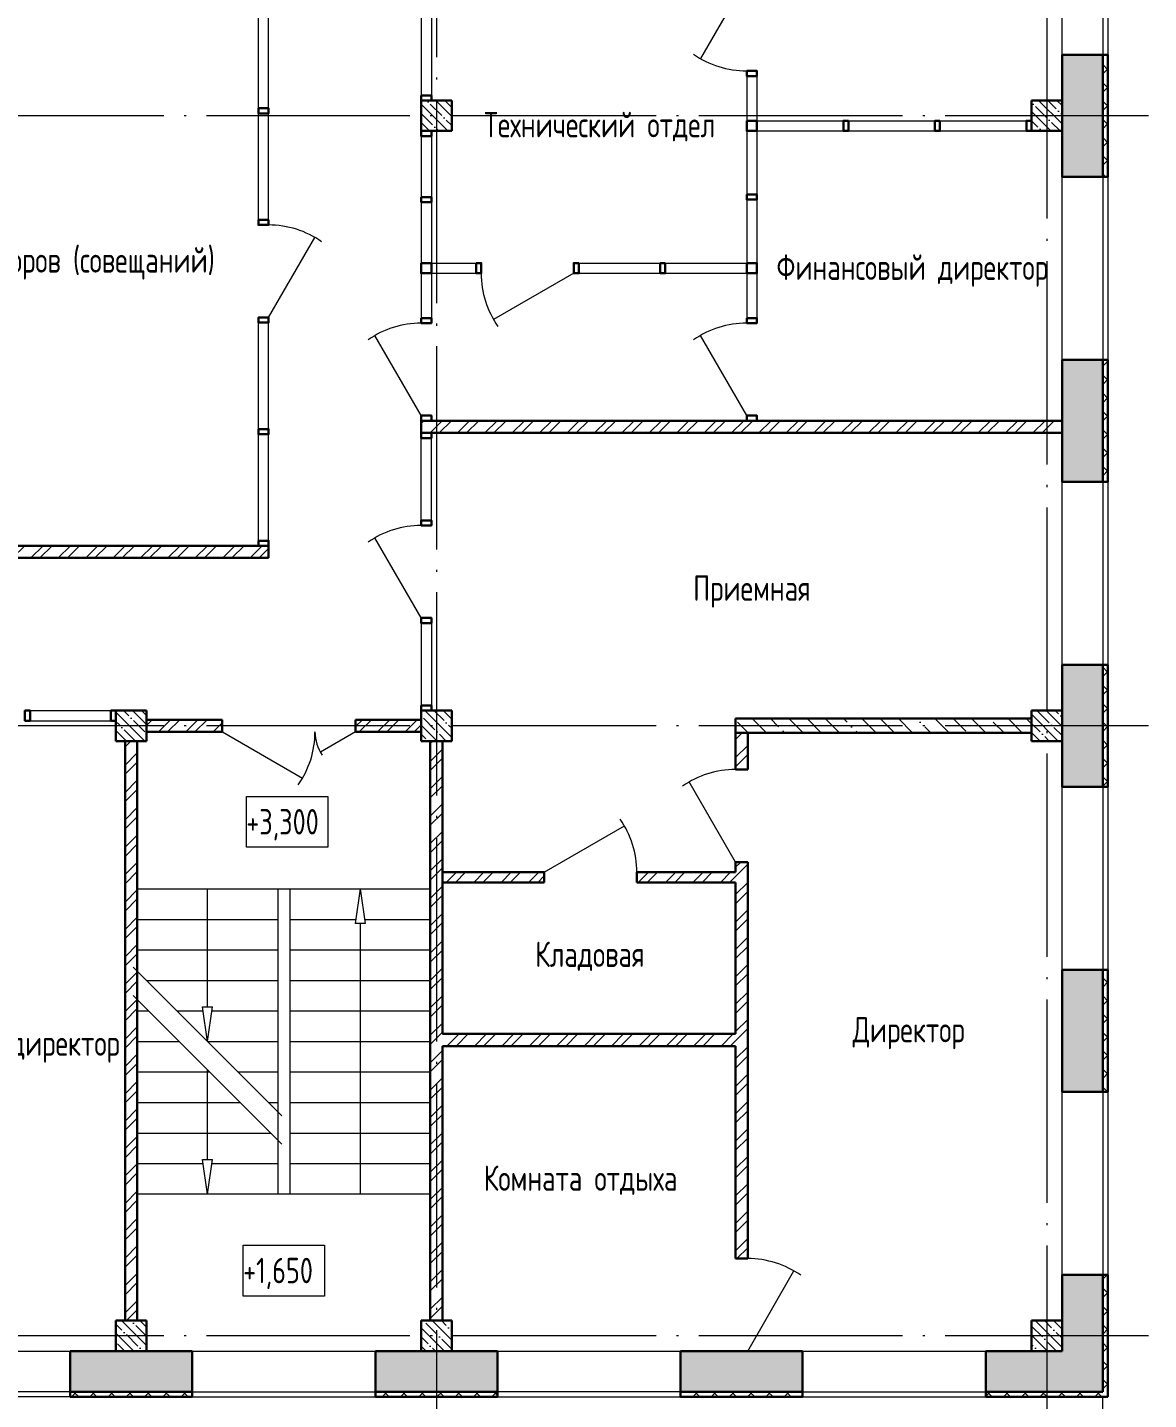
# Model space of a CAD drawing. Extents: x -965262 to 1142518, y -357520 to 71675.
# Drawn here: x -667697 to -656677, y -223979 to -210484 of the extents above; entities that cross this region are included whole.
import ezdxf

# ---------------------------------------------------------------- set-up
doc = ezdxf.new("R2010")
doc.units = 0
doc.header["$LTSCALE"] = 10
doc.linetypes.add('DOTE', pattern=[2.42, 2, -0.2, 0.02, -0.2])
doc.layers.get('0').update_dxf_attribs({"linetype": 'CONTINUOUS', "lineweight": 30})
doc.layers.add('DOTE', color=7, linetype='DOTE', lineweight=9)
doc.styles.add('GOST 2.304', font='isocpeur.ttf', dxfattribs={"width": 0.75, "height": 250})
pattern_1 = [(135, (-663827.41, -214472.12), (-89.8026, -89.8026), []), (135, (-663827.41, -214382.32), (-89.8026, -89.8026), [158.75, -31.75, 0, -31.75])]
pattern_2 = [(135, (-138022.71, 499.65), (-89.80256, -89.80256), []), (225, (-138022.71, 499.65), (89.80256, -89.80256), [])]

msp = doc.modelspace()

# ---------------------------------------------------------------- hatches: boundary and pattern name
at = {"lineweight": 15}
h = msp.add_hatch(dxfattribs=at)
h.set_pattern_fill('ANSI32', color=1, scale=20, style=0)
h.set_pattern_definition([(45, (-1325158.5, -304476.62), (-134.70384, 134.70384), []), (45, (-1325068.7, -304476.62), (-134.70384, 134.70384), [])])
h.paths.add_polyline_path([(-668237.4, -206639.6), (-668357.4, -206639.6), (-668357.4, -206652.1), (-668237.4, -206652.1)], flags=17)
h.paths.add_polyline_path([(-668237.4, -207349.6), (-668357.4, -207349.6), (-668357.4, -207362.1), (-668237.4, -207362.1)], flags=17)
h.paths.add_polyline_path([(-668237.4, -207837.1), (-668357.4, -207837.1), (-668357.4, -207872.1), (-668237.4, -207872.1)])
h.paths.add_polyline_path([(-668237.4, -208547.1), (-668357.4, -208547.1), (-668357.4, -208582.1), (-668237.4, -208582.1)], flags=17)
h.paths.add_polyline_path([(-668237.4, -209092.4), (-668357.4, -209092.4), (-668357.4, -209119.4), (-668237.4, -209119.4)], flags=16)
h.paths.add_polyline_path([(-668237.4, -209802.4), (-668357.4, -209802.4), (-668357.4, -209829.4), (-668237.4, -209829.4)], flags=17)
h.paths.add_polyline_path([(-668237.4, -209829.4), (-668357.4, -209829.4), (-668357.4, -209899.6), (-668237.4, -209899.6)], flags=17)
h.paths.add_polyline_path([(-668237.4, -209034.6), (-668357.4, -209034.6), (-668357.4, -209119.4), (-668237.4, -209119.4)], flags=17)
h.paths.add_polyline_path([(-668357.4, -210061.7), (-669827.4, -210061.7), (-669827.4, -210091.7), (-668357.4, -210091.7)], flags=17)
h.paths.add_polyline_path([(-667067.4, -210061.7), (-668237.4, -210061.7), (-668237.4, -210091.7), (-667067.4, -210091.7)], flags=17)
h.paths.add_polyline_path([(-665447.4, -210061.7), (-666947.4, -210061.7), (-666947.4, -210091.7), (-665447.4, -210091.7)], flags=17)
h.paths.add_polyline_path([(-668237.4, -207747.1), (-668357.4, -207747.1), (-668357.4, -207837.1), (-668237.4, -207837.1)])
h.paths.add_polyline_path([(-668237.4, -208457.1), (-668357.4, -208457.1), (-668357.4, -208547.1), (-668237.4, -208547.1)], flags=16)
h.paths.add_polyline_path([(-668237.4, -208457.1), (-668357.4, -208457.1), (-668357.4, -208619.6), (-668237.4, -208619.6)], flags=17)
h.paths.add_polyline_path([(-668237.4, -207747.1), (-668357.4, -207747.1), (-668357.4, -207764.6), (-668237.4, -207764.6)], flags=17)
h.paths.add_polyline_path([(-668237.4, -205367.1), (-668357.4, -205367.1), (-668357.4, -205514.6), (-668237.4, -205514.6)], flags=17)
h.paths.add_polyline_path([(-668237.4, -206224.6), (-668357.4, -206224.6), (-668357.4, -206372.1), (-668237.4, -206372.1)], flags=17)
h.paths.add_polyline_path([(-665327.4, -208003.4), (-665447.4, -208003.4), (-665447.4, -208067.1), (-665327.4, -208067.1)])
h.paths.add_polyline_path([(-665327.4, -207093.4), (-665447.4, -207093.4), (-665447.4, -207357.1), (-665327.4, -207357.1)], flags=17)
h.paths.add_polyline_path([(-660617.5, -217782.1), (-660737.5, -217782.1), (-660737.5, -217855.1), (-660617.5, -217855.1)], flags=17)
h.paths.add_polyline_path([(-660617.5, -218692.1), (-660737.5, -218692.1), (-660737.5, -218765.1), (-660617.5, -218765.1)], flags=17)
h.paths.add_polyline_path([(-668527.4, -217352.1), (-669527.4, -217352.1), (-669527.4, -217402.1), (-668527.4, -217402.1)], flags=17)
h.paths.add_polyline_path([(-666827.4, -217352.1), (-667717.4, -217352.1), (-667717.4, -217402.1), (-666827.4, -217402.1)], flags=17)
h.paths.add_polyline_path([(-663777.4, -208292.1), (-663827.4, -208292.1), (-663827.4, -208412.1), (-663777.4, -208412.1)])
h.paths.add_polyline_path([(-657827.4, -217282.1), (-660737.5, -217282.1), (-660737.5, -217422.1), (-657827.4, -217422.1)], flags=17)
h.paths.add_polyline_path([(-657827.4, -205282.1), (-663527.4, -205282.1), (-663527.4, -205422.1), (-657827.4, -205422.1)])
h.paths.add_polyline_path([(-666577.5, -192612.1), (-666677.5, -192612.1), (-666677.5, -194272.2), (-666577.5, -194272.2)], flags=17)
h.paths.add_polyline_path([(-666577.5, -195172.2), (-666677.5, -195172.2), (-666677.5, -195902.1), (-666577.5, -195902.1)])
h.paths.add_polyline_path([(-662797.7, -202376.7), (-663827.4, -202376.7), (-663827.4, -203596.7), (-663707.4, -203596.7), (-663707.4, -202496.7), (-662797.7, -202496.7)], flags=17)
h.paths.add_polyline_path([(-663707.4, -204107.2), (-663827.4, -204096.7), (-663827.4, -205201.7), (-663707.4, -205201.7)], flags=17)
h.paths.add_polyline_path([(-657827.4, -205282.1), (-659786, -205282.1), (-659787.4, -205283.5), (-659787.4, -205422.1), (-657827.4, -205422.1)], flags=17)
h.paths.add_polyline_path([(-660967.4, -202376.7), (-661887.7, -202376.7), (-661887.7, -202496.7), (-661087.4, -202496.7), (-661087.4, -205282.1), (-660967.4, -205282.1)], flags=17)
h.paths.add_polyline_path([(-666577.5, -192612.1), (-666677.5, -192612.1), (-666677.5, -194272.2), (-666577.5, -194272.2)])
h.paths.add_polyline_path([(-666577.5, -195172.2), (-666677.5, -195172.2), (-666677.5, -195902.1), (-666577.5, -195902.1)])
h.paths.add_polyline_path([(-659787.4, -205282.1), (-663527.4, -205282.1), (-663527.4, -205422.1), (-659787.4, -205422.1)], flags=16)
h.paths.add_polyline_path([(-665327.4, -205247.1), (-668567.8, -205247.1), (-669527.4, -205247.1), (-669527.4, -205367.1), (-668357.4, -205367.1), (-668357.4, -205514.6), (-668237.4, -205514.6), (-668237.4, -205367.1), (-667577.4, -205367.1), (-667067.4, -205367.1), (-667067.4, -206722.1), (-666947.4, -206722.1), (-666947.4, -206639.6), (-666557.4, -206639.6), (-666557.4, -206519.6), (-666947.4, -206519.6), (-666947.4, -205367.1), (-665447.4, -205367.1), (-665447.4, -206519.6), (-665847.4, -206519.6), (-665847.4, -206639.6), (-665447.4, -206639.6), (-665447.4, -207357.1), (-665327.4, -207357.1), (-665327.4, -206639.6)])
h.paths.add_polyline_path([(-668237.4, -206372.1), (-668237.4, -206224.6), (-668357.4, -206224.6), (-668357.4, -206372.1), (-669827.4, -206372.1), (-669827.4, -206492.1), (-668357.4, -206492.1), (-668357.4, -206639.6), (-668237.4, -206639.6)])
h.paths.add_polyline_path([(-666947.4, -207432.1), (-667067.4, -207432.1), (-667067.4, -207497.1), (-668237.4, -207497.1), (-668237.4, -207349.6), (-668357.4, -207349.6), (-668357.4, -207497.1), (-669827.4, -207497.1), (-669827.4, -207617.1), (-668357.4, -207617.1), (-668357.4, -207764.6), (-668237.4, -207764.6), (-668237.4, -207617.1), (-667067.4, -207617.1), (-667067.4, -207747.1), (-666947.4, -207747.1)])
h.paths.add_polyline_path([(-666947.4, -208577.1), (-666557.4, -208577.1), (-666557.4, -208457.1), (-666947.4, -208457.1), (-667067.4, -208457.1), (-667067.4, -210091.7), (-668237.4, -210091.7), (-668237.4, -209899.6), (-668357.4, -209899.6), (-668357.4, -210091.7), (-669827.4, -210091.7), (-669827.4, -210182), (-668406.9, -210182), (-667577.4, -210182), (-666157.9, -210182), (-665327.4, -210182), (-665327.4, -208457.1), (-665327.4, -208067.1), (-665447.4, -208067.1), (-665447.4, -208457.1), (-665847.4, -208457.1), (-665847.4, -208577.1), (-665447.4, -208577.1), (-665447.4, -208652.1), (-665447.4, -209791.7), (-665447.4, -210091.7), (-666947.4, -210091.7)])
h.paths.add_polyline_path([(-668237.4, -208619.6), (-668357.4, -208619.6), (-668357.4, -208767.1), (-669827.4, -208767.1), (-669827.4, -208887.1), (-668357.4, -208887.1), (-668357.4, -209034.6), (-668237.4, -209034.6)], flags=17)
h.paths.add_polyline_path([(-657527.4, -208292.1), (-663777.4, -208292.1), (-663777.4, -208412.1), (-657527.4, -208412.1)])
h.paths.add_polyline_path([(-657527.4, -214352.1), (-663827.4, -214352.1), (-663827.4, -214472.1), (-661257.4, -214472.1), (-657527.4, -214472.1)])
h.paths.add_polyline_path([(-665327.4, -215581.7), (-665377.4, -215581.7), (-669827.4, -215581.7), (-669827.4, -215701.7), (-665327.4, -215701.7)])
h.paths.add_polyline_path([(-668527.4, -217352.1), (-669527.4, -217352.1), (-669527.4, -217402.1), (-668527.4, -217402.1)], flags=17)
h.paths.add_polyline_path([(-666827.4, -217352.1), (-667717.4, -217352.1), (-667717.4, -217402.1), (-666827.4, -217402.1)], flags=17)
h.paths.add_polyline_path([(-665782.5, -217292.1), (-666527.4, -217292.1), (-666527.4, -217412.1), (-665782.5, -217412.1)])
h.paths.add_polyline_path([(-666617.4, -217502.1), (-666737.4, -217502.1), (-666737.4, -223202.1), (-666617.4, -223202.1)])
h.paths.add_polyline_path([(-663827.4, -217292.1), (-664472.5, -217292.1), (-664472.5, -217412.1), (-663827.4, -217412.1)])
h.paths.add_polyline_path([(-663617.4, -217502.1), (-663737.4, -217502.1), (-663737.4, -223202.1), (-663617.4, -223202.1), (-663617.4, -220501.9), (-660737.5, -220501.9), (-660737.5, -222592.1), (-660617.5, -222592.1), (-660617.5, -218765.1), (-660737.5, -218765.1), (-660737.5, -220381.9), (-663617.4, -220381.9)])
h.paths.add_polyline_path([(-662617.4, -218791.9), (-663617.4, -218791.9), (-663617.4, -218891.9), (-662617.4, -218891.9)], flags=17)
h.paths.add_polyline_path([(-660737.5, -218791.9), (-661707.4, -218791.9), (-661707.4, -218891.9), (-660737.5, -218891.9)], flags=17)
h.paths.add_polyline_path([(-660617.5, -217422.1), (-660737.5, -217422.1), (-660737.5, -217855.1), (-660617.5, -217855.1)])
h.paths.add_polyline_path([(-657827.4, -217282.1), (-660737.5, -217282.1), (-660737.5, -217422.1), (-657827.4, -217422.1)], flags=17)
h.paths.add_polyline_path([(-663827.4, -203596.7), (-663827.4, -202376.7), (-662797.7, -202376.7), (-662797.7, -202496.7), (-663707.4, -202496.7), (-663707.4, -203596.7)])
h.paths.add_polyline_path([(-663827.4, -205201.7), (-663827.4, -204096.7), (-663707.4, -204096.7), (-663707.4, -205202.1)])
h.paths.add_polyline_path([(-661887.7, -202496.7), (-661887.7, -202376.7), (-660967.4, -202376.7), (-660967.4, -205282.1), (-661087.4, -205282.1), (-661087.4, -202496.7)])
h = msp.add_hatch(dxfattribs=at)
h.set_pattern_fill('ANSI35', color=256, scale=40, style=0)
h.set_pattern_definition([(45, (-669271.2, -199001.7), (-179.6051, 179.6051), []), (45, (-669091.6, -199001.7), (-179.6051, 179.6051), [317.5, -63.5, 0, -63.5])])
h.paths.add_polyline_path([(-669127.1, -198802.1), (-669392.1, -198802.1), (-669392.1, -199202.1), (-669127.1, -199202.1)], flags=17)
h.paths.add_polyline_path([(-668227.1, -198802.1), (-668492.1, -198802.1), (-668492.1, -199202.1), (-668227.1, -199202.1)])
h.paths.add_polyline_path([(-669827.4, -201552.1), (-670207.4, -201552.1), (-670207.4, -201852.1), (-669827.4, -201852.1)], flags=17)
h.paths.add_polyline_path([(-666077.4, -223502.1), (-667277.4, -223502.1), (-667277.4, -223902.1), (-666077.4, -223902.1)])
h.paths.add_polyline_path([(-663077.4, -223502.1), (-663677.4, -223502.1), (-663677.4, -223902.1), (-663077.4, -223902.1)])
h.paths.add_polyline_path([(-669077.4, -223502.1), (-669677.4, -223502.1), (-669677.4, -223902.1), (-669077.4, -223902.1)])
h.paths.add_polyline_path([(-669677.4, -223502.1), (-669827.4, -223502.1), (-669827.4, -223352.1), (-670207.4, -223352.1), (-670207.4, -223902.1), (-669677.4, -223902.1)])
h.paths.add_polyline_path([(-669827.4, -217352.1), (-670207.4, -217352.1), (-670207.4, -223352.1), (-669827.4, -223352.1)])
h.paths.add_polyline_path([(-669827.4, -211352.1), (-670207.4, -211352.1), (-670207.4, -217352.1), (-669827.4, -217352.1)])
h.paths.add_polyline_path([(-669827.4, -205352.1), (-670207.4, -205352.1), (-670207.4, -211352.1), (-669827.4, -211352.1)])
h.paths.add_polyline_path([(-657127.4, -223352.1), (-657527.4, -223352.1), (-657527.4, -223502.1), (-657677.4, -223502.1), (-657677.4, -223902.1), (-657127.4, -223902.1)])
h.paths.add_polyline_path([(-657127.4, -222752.3), (-657527.4, -222752.3), (-657527.4, -223352.1), (-657127.4, -223352.1)])
h.paths.add_polyline_path([(-657127.4, -219752.3), (-657527.4, -219752.3), (-657527.4, -220952.3), (-657127.4, -220952.3)])
h.paths.add_polyline_path([(-657127.4, -217352.1), (-657527.4, -217352.1), (-657527.4, -217952.3), (-657127.4, -217952.3)])
h.paths.add_polyline_path([(-657127.4, -216752.3), (-657527.4, -216752.3), (-657527.4, -217352.1), (-657127.4, -217352.1)])
h.paths.add_polyline_path([(-657127.4, -213752.3), (-657527.4, -213752.3), (-657527.4, -214952.3), (-657127.4, -214952.3)])
h.paths.add_polyline_path([(-657127.4, -211352.1), (-657527.4, -211352.1), (-657527.4, -211952.3), (-657127.4, -211952.3)])
h.paths.add_polyline_path([(-657127.4, -210752.3), (-657527.4, -210752.3), (-657527.4, -211352.1), (-657127.4, -211352.1)])
h.paths.add_polyline_path([(-657127.4, -207752.3), (-657527.4, -207752.3), (-657527.4, -208952.3), (-657127.4, -208952.3)])
h.paths.add_polyline_path([(-657127.4, -205352.1), (-657527.4, -205352.1), (-657527.4, -205952.3), (-657127.4, -205952.3)])
h.paths.add_polyline_path([(-657127.4, -204752.3), (-657527.4, -204752.3), (-657527.4, -205352.1), (-657127.4, -205352.1)])
h.paths.add_polyline_path([(-657127.4, -201752.3), (-657527.4, -201752.3), (-657527.4, -202952.3), (-657127.4, -202952.3)])
h.paths.add_polyline_path([(-657127.4, -199352.1), (-657527.4, -199352.1), (-657527.4, -199952.3), (-657127.4, -199952.3)])
h.paths.add_polyline_path([(-657127.4, -198802.1), (-657677.4, -198802.1), (-657677.4, -199202.1), (-657527.4, -199202.1), (-657527.4, -199352.1), (-657127.4, -199352.1)])
h.paths.add_polyline_path([(-657677.4, -198802.1), (-658278.2, -198802.1), (-658278.2, -199202.1), (-657677.4, -199202.1)])
h.paths.add_polyline_path([(-660078.2, -198802.1), (-661278.2, -198802.1), (-661278.2, -199202.1), (-660078.2, -199202.1)])
h.paths.add_polyline_path([(-663078.2, -198802.1), (-663677.4, -198802.1), (-663677.4, -199202.1), (-663078.2, -199202.1)])
h.paths.add_polyline_path([(-663677.4, -198802.1), (-668227.1, -198802.1), (-668227.1, -199202.1), (-663677.4, -199202.1)])
h.paths.add_polyline_path([(-669127.1, -198802.1), (-669677.4, -198802.1), (-669677.4, -199202.1), (-669127.1, -199202.1)])
h.paths.add_polyline_path([(-669677.4, -198802.1), (-670207.4, -198802.1), (-670207.4, -199352.1), (-669827.4, -199352.1), (-669827.4, -199202.1), (-669677.4, -199202.1)])
h.paths.add_polyline_path([(-669827.4, -199352.1), (-670207.4, -199352.1), (-670207.4, -205352.1), (-669827.4, -205352.1)])
h.paths.add_polyline_path([(-663677.4, -223502.1), (-664277.4, -223502.1), (-664277.4, -223902.1), (-663677.4, -223902.1)])
h.paths.add_polyline_path([(-660077.4, -223902.1), (-660077.4, -223502.1), (-661277.4, -223502.1), (-661277.4, -223902.1)])
h.paths.add_polyline_path([(-658277.4, -223502.1), (-658277.4, -223902.1), (-657677.4, -223902.1), (-657677.4, -223502.1)])
h.paths.add_polyline_path([(-669827.4, -201852.1), (-670207.4, -201852.1), (-670207.4, -200352.1), (-669827.4, -200352.1)])
h = msp.add_hatch(dxfattribs=at)
h.set_pattern_fill('ANSI37', color=256, scale=40, angle=90, style=0)
h.set_pattern_definition(pattern_2)
h.paths.add_polyline_path([(-657077.4, -210752.1), (-657127.4, -210752.1), (-657127.4, -211952.3), (-657077.4, -211952.3)])
h = msp.add_hatch(dxfattribs=at)
h.set_pattern_fill('ANSI35', color=256, scale=20, angle=90, style=0)
h.set_pattern_definition(pattern_1)
h.paths.add_polyline_path([(-663677.4, -211202.1), (-663827.4, -211202.1), (-663827.4, -211352.1), (-663677.4, -211352.1)])
h.paths.add_polyline_path([(-663677.4, -211352.1), (-663827.4, -211352.1), (-663827.4, -211502.1), (-663677.4, -211502.1)])
h.paths.add_polyline_path([(-663527.4, -211352.1), (-663677.4, -211352.1), (-663677.4, -211502.1), (-663527.4, -211502.1)])
h.paths.add_polyline_path([(-663527.4, -211202.1), (-663677.4, -211202.1), (-663677.4, -211352.1), (-663527.4, -211352.1)])
h = msp.add_hatch(dxfattribs=at)
h.set_pattern_fill('ANSI35', color=256, scale=20, angle=90, style=0)
h.set_pattern_definition(pattern_1)
h.paths.add_polyline_path([(-657677.4, -211202.1), (-657827.4, -211202.1), (-657827.4, -211352.1), (-657677.4, -211352.1)])
h.paths.add_polyline_path([(-657677.4, -211352.1), (-657827.4, -211352.1), (-657827.4, -211502.1), (-657677.4, -211502.1)])
h.paths.add_polyline_path([(-657527.4, -211352.1), (-657677.4, -211352.1), (-657677.4, -211502.1), (-657527.4, -211502.1)])
h.paths.add_polyline_path([(-657527.4, -211202.1), (-657677.4, -211202.1), (-657677.4, -211352.1), (-657527.4, -211352.1)])
h = msp.add_hatch(dxfattribs=at)
h.set_pattern_fill('ANSI37', color=256, scale=40, angle=90, style=0)
h.set_pattern_definition(pattern_2)
h.paths.add_polyline_path([(-657077.4, -213752.1), (-657127.4, -213752.1), (-657127.4, -214952.3), (-657077.4, -214952.3)])
h = msp.add_hatch(dxfattribs=at)
h.set_pattern_fill('ANSI37', color=256, scale=40, angle=90, style=0)
h.set_pattern_definition(pattern_2)
h.paths.add_polyline_path([(-657077.4, -216752.1), (-657127.4, -216752.1), (-657127.4, -217952.3), (-657077.4, -217952.3)])
h = msp.add_hatch(dxfattribs=at)
h.set_pattern_fill('ANSI35', color=256, scale=20, angle=90, style=0)
h.set_pattern_definition(pattern_1)
h.paths.add_polyline_path([(-666677.4, -217202.1), (-666827.4, -217202.1), (-666827.4, -217352.1), (-666677.4, -217352.1)])
h.paths.add_polyline_path([(-666677.4, -217352.1), (-666827.4, -217352.1), (-666827.4, -217502.1), (-666677.4, -217502.1)])
h.paths.add_polyline_path([(-666527.4, -217352.1), (-666677.4, -217352.1), (-666677.4, -217502.1), (-666527.4, -217502.1)])
h.paths.add_polyline_path([(-666527.4, -217202.1), (-666677.4, -217202.1), (-666677.4, -217352.1), (-666527.4, -217352.1)])
h = msp.add_hatch(dxfattribs=at)
h.set_pattern_fill('ANSI35', color=256, scale=20, angle=90, style=0)
h.set_pattern_definition(pattern_1)
h.paths.add_polyline_path([(-663677.4, -217202.1), (-663827.4, -217202.1), (-663827.4, -217352.1), (-663677.4, -217352.1)])
h.paths.add_polyline_path([(-663677.4, -217352.1), (-663827.4, -217352.1), (-663827.4, -217502.1), (-663677.4, -217502.1)])
h.paths.add_polyline_path([(-663527.4, -217352.1), (-663677.4, -217352.1), (-663677.4, -217502.1), (-663527.4, -217502.1)])
h.paths.add_polyline_path([(-663527.4, -217202.1), (-663677.4, -217202.1), (-663677.4, -217352.1), (-663527.4, -217352.1)])
h = msp.add_hatch(dxfattribs=at)
h.set_pattern_fill('ANSI35', color=256, scale=20, angle=90, style=0)
h.set_pattern_definition(pattern_1)
h.paths.add_polyline_path([(-657677.4, -217202.1), (-657827.4, -217202.1), (-657827.4, -217352.1), (-657677.4, -217352.1)])
h.paths.add_polyline_path([(-657677.4, -217352.1), (-657827.4, -217352.1), (-657827.4, -217502.1), (-657677.4, -217502.1)])
h.paths.add_polyline_path([(-657527.4, -217352.1), (-657677.4, -217352.1), (-657677.4, -217502.1), (-657527.4, -217502.1)])
h.paths.add_polyline_path([(-657527.4, -217202.1), (-657677.4, -217202.1), (-657677.4, -217352.1), (-657527.4, -217352.1)])
h = msp.add_hatch(dxfattribs=at)
h.set_pattern_fill('ANSI35', color=256, scale=40, angle=90)
h.set_pattern_definition([(135, (-138022.7, 499.65), (-179.60512, -179.60512), []), (135, (-138022.7, 679.26), (-179.60512, -179.60512), [317.5, -63.5, 0, -63.5])])
h.paths.add_polyline_path([(-660737.5, -217282.1), (-660737.5, -217422.1), (-657827.4, -217422.1), (-657827.4, -217282.1)])
h = msp.add_hatch(dxfattribs=at)
h.set_pattern_fill('ANSI37', color=256, scale=40, angle=90, style=0)
h.set_pattern_definition(pattern_2)
h.paths.add_polyline_path([(-657077.4, -219752.1), (-657127.4, -219752.1), (-657127.4, -220952.3), (-657077.4, -220952.3)])
h = msp.add_hatch(dxfattribs=at)
h.set_pattern_fill('ANSI37', color=256, scale=40, angle=90, style=0)
h.set_pattern_definition(pattern_2)
h.paths.add_polyline_path([(-657077.4, -222752.1), (-657127.4, -222752.1), (-657127.4, -223902.1), (-658277.4, -223902.1), (-658277.4, -223952.1), (-657077.4, -223952.1)])
h.paths.add_polyline_path([(-657127.4, -222752.3), (-657077.4, -222752.3), (-657077.4, -222752.1), (-657127.4, -222752.1)])
h = msp.add_hatch(dxfattribs=at)
h.set_pattern_fill('ANSI35', color=256, scale=20, angle=90, style=0)
h.set_pattern_definition(pattern_1)
h.paths.add_polyline_path([(-666677.4, -223202.1), (-666827.4, -223202.1), (-666827.4, -223352.1), (-666677.4, -223352.1)])
h.paths.add_polyline_path([(-666677.4, -223352.1), (-666827.4, -223352.1), (-666827.4, -223502.1), (-666677.4, -223502.1)])
h.paths.add_polyline_path([(-666527.4, -223352.1), (-666677.4, -223352.1), (-666677.4, -223502.1), (-666527.4, -223502.1)])
h.paths.add_polyline_path([(-666527.4, -223202.1), (-666677.4, -223202.1), (-666677.4, -223352.1), (-666527.4, -223352.1)])
h = msp.add_hatch(dxfattribs=at)
h.set_pattern_fill('ANSI35', color=256, scale=20, angle=90, style=0)
h.set_pattern_definition(pattern_1)
h.paths.add_polyline_path([(-663677.4, -223202.1), (-663827.4, -223202.1), (-663827.4, -223352.1), (-663677.4, -223352.1)])
h.paths.add_polyline_path([(-663677.4, -223352.1), (-663827.4, -223352.1), (-663827.4, -223502.1), (-663677.4, -223502.1)])
h.paths.add_polyline_path([(-663527.4, -223352.1), (-663677.4, -223352.1), (-663677.4, -223502.1), (-663527.4, -223502.1)])
h.paths.add_polyline_path([(-663527.4, -223202.1), (-663677.4, -223202.1), (-663677.4, -223352.1), (-663527.4, -223352.1)])
h = msp.add_hatch(dxfattribs=at)
h.set_pattern_fill('ANSI35', color=256, scale=20, angle=90, style=0)
h.set_pattern_definition(pattern_1)
h.paths.add_polyline_path([(-657677.4, -223202.1), (-657827.4, -223202.1), (-657827.4, -223352.1), (-657677.4, -223352.1)])
h.paths.add_polyline_path([(-657677.4, -223352.1), (-657827.4, -223352.1), (-657827.4, -223502.1), (-657677.4, -223502.1)])
h.paths.add_polyline_path([(-657527.4, -223352.1), (-657677.4, -223352.1), (-657677.4, -223502.1), (-657527.4, -223502.1)])
h.paths.add_polyline_path([(-657527.4, -223202.1), (-657677.4, -223202.1), (-657677.4, -223352.1), (-657527.4, -223352.1)])
h = msp.add_hatch(dxfattribs=at)
h.set_pattern_fill('ANSI37', color=256, scale=40, angle=90, style=0)
h.set_pattern_definition(pattern_2)
h.paths.add_polyline_path([(-667277.4, -223902.1), (-667277.4, -223952.1), (-666077.4, -223952.1), (-666077.4, -223902.1)])
h = msp.add_hatch(dxfattribs=at)
h.set_pattern_fill('ANSI37', color=256, scale=40, angle=90, style=0)
h.set_pattern_definition(pattern_2)
h.paths.add_polyline_path([(-664277.4, -223952.1), (-663387.4, -223952.1), (-663387.4, -223902.1), (-664277.4, -223902.1)])
h.paths.add_polyline_path([(-663387.4, -223952.1), (-663077.4, -223952.1), (-663077.4, -223902.1), (-663387.4, -223902.1)])
h = msp.add_hatch(dxfattribs=at)
h.set_pattern_fill('ANSI37', color=256, scale=40, angle=90, style=0)
h.set_pattern_definition(pattern_2)
h.paths.add_polyline_path([(-661277.4, -223902.1), (-661277.4, -223952.1), (-660077.4, -223952.1), (-660077.4, -223902.1)])

# ---------------------------------------------------------------- linework, layer by layer
for p, q in [((-657527.4, -210752.3, -3259.8), (-657527.4, -208952.3, -3259.8)), ((-657127.4, -208952.3, -3259.8), (-657127.4, -210752.3, -3259.8)), ((-657077.4, -208952.3, -3259.8), (-657077.4, -210752.3, -3259.8)), ((-657527.4, -213752.3, -3259.8), (-657527.4, -211952.3, -3259.8)), ((-657127.4, -211952.3, -3259.8), (-657127.4, -213752.3, -3259.8)), ((-657077.4, -211952.3, -3259.8), (-657077.4, -213752.3, -3259.8)), ((-657527.4, -216752.3, -3259.8), (-657527.4, -214952.3, -3259.8)), ((-657127.4, -214952.3, -3259.8), (-657127.4, -216752.3, -3259.8)), ((-657077.4, -214952.3, -3259.8), (-657077.4, -216752.3, -3259.8)), ((-665781.2, -217412.5, -3259.8), (-664993.1, -217867.5, -3259.8)), ((-664472.5, -217412.1, -3259.8), (-664818, -217611.2, -3259.8)), ((-660737.5, -218692.1, -3259.8), (-661192.5, -217904, -3259.8)), ((-665545.9, -218047.4), (-664745.9, -218047.4)), ((-665545.9, -218547.4), (-665545.9, -218047.4)), ((-664745.9, -218047.4), (-664745.9, -218547.4)), ((-657527.4, -219752.3, -3259.8), (-657527.4, -217952.3, -3259.8)), ((-657127.4, -217952.3, -3259.8), (-657127.4, -219752.3, -3259.8)), ((-657077.4, -217952.3, -3259.8), (-657077.4, -219752.3, -3259.8)), ((-662617.4, -218791.9, -3259.8), (-661829.3, -218336.9, -3259.8)), ((-664745.9, -218547.4), (-665545.9, -218547.4)), ((-666617.4, -218957.1, -3259.8), (-663737.4, -218957.1, -3259.8)), ((-665927.4, -220117.8, -3259.8), (-665927.4, -218957.1, -3259.8)), ((-665237.4, -218957.1, -3259.8), (-665237.4, -221957.1, -3259.8)), ((-665117.4, -218957.1, -3259.8), (-665117.4, -221957.1, -3259.8)), ((-664427.4, -218957.1, -3259.8), (-664476.4, -219296.4, -3259.8)), ((-664427.4, -218957.1, -3259.8), (-664378.4, -219296.4, -3259.8)), ((-666617.4, -219257.1, -3259.8), (-665237.4, -219257.1, -3259.8)), ((-665117.4, -219257.1, -3259.8), (-664470.8, -219257.1, -3259.8)), ((-664384.1, -219257.1, -3259.8), (-663737.4, -219257.1, -3259.8)), ((-664378.4, -219296.4, -3259.8), (-664476.4, -219296.4, -3259.8)), ((-664427.4, -219296.4, -3259.8), (-664427.4, -221957.1, -3259.8)), ((-666617.4, -219557.1, -3259.8), (-665237.4, -219557.1, -3259.8)), ((-665117.4, -219557.1, -3259.8), (-663737.4, -219557.1, -3259.8)), ((-666658.7, -219725.8, -3259.8), (-665196.1, -221188.4, -3259.8)), ((-666527.4, -219857.1, -3259.8), (-665237.4, -219857.1, -3259.8)), ((-665117.4, -219857.1, -3259.8), (-663737.4, -219857.1, -3259.8)), ((-666658.7, -220004.1, -3259.8), (-665196.1, -221466.7, -3259.8)), ((-666617.4, -220157.1, -3259.8), (-666505.7, -220157.1, -3259.8)), ((-666227.4, -220157.1, -3259.8), (-665970.7, -220157.1, -3259.8)), ((-665927.4, -220457.1, -3259.8), (-665976.4, -220117.8, -3259.8)), ((-665976.4, -220117.8, -3259.8), (-665878.4, -220117.8, -3259.8)), ((-665927.4, -220457.1, -3259.8), (-665878.4, -220117.8, -3259.8)), ((-665884.1, -220157.1, -3259.8), (-665237.4, -220157.1, -3259.8)), ((-665117.4, -220157.1, -3259.8), (-663737.4, -220157.1, -3259.8)), ((-666617.4, -220457.1, -3259.8), (-666205.7, -220457.1, -3259.8)), ((-665927.4, -220457.1, -3259.8), (-665237.4, -220457.1, -3259.8)), ((-665117.4, -220457.1, -3259.8), (-663737.4, -220457.1, -3259.8)), ((-666617.4, -220757.1, -3259.8), (-665905.7, -220757.1, -3259.8)), ((-665927.4, -221617.8, -3259.8), (-665927.4, -220735.4, -3259.8)), ((-665627.4, -220757.1, -3259.8), (-665237.4, -220757.1, -3259.8)), ((-665117.4, -220757.1, -3259.8), (-663737.4, -220757.1, -3259.8)), ((-657527.4, -222752.3, -3259.8), (-657527.4, -220952.3, -3259.8)), ((-657127.4, -220952.3, -3259.8), (-657127.4, -222752.3, -3259.8)), ((-657077.4, -220952.3, -3259.8), (-657077.4, -222752.3, -3259.8)), ((-666617.4, -221057.1, -3259.8), (-665605.7, -221057.1, -3259.8)), ((-665327.4, -221057.1, -3259.8), (-665237.4, -221057.1, -3259.8)), ((-665117.4, -221057.1, -3259.8), (-663737.4, -221057.1, -3259.8)), ((-666617.4, -221357.1, -3259.8), (-665305.7, -221357.1, -3259.8)), ((-665117.4, -221357.1, -3259.8), (-663737.4, -221357.1, -3259.8)), ((-666617.4, -221657.1, -3259.8), (-665970.7, -221657.1, -3259.8)), ((-665927.4, -221957.1, -3259.8), (-665976.4, -221617.8, -3259.8)), ((-665976.4, -221617.8, -3259.8), (-665878.4, -221617.8, -3259.8)), ((-665927.4, -221957.1, -3259.8), (-665878.4, -221617.8, -3259.8)), ((-665884.1, -221657.1, -3259.8), (-665237.4, -221657.1, -3259.8)), ((-665117.4, -221657.1, -3259.8), (-663737.4, -221657.1, -3259.8)), ((-663737.4, -221957.1, -3259.8), (-666617.4, -221957.1, -3259.8)), ((-665577.4, -222460.6, -3259.8), (-664777.4, -222460.6, -3259.8)), ((-665577.4, -222960.6, -3259.8), (-665577.4, -222460.6, -3259.8)), ((-664777.4, -222460.6, -3259.8), (-664777.4, -222960.6, -3259.8)), ((-660617.5, -223502.1, -3259.8), (-660162.5, -222714, -3259.8)), ((-664777.4, -222960.6, -3259.8), (-665577.4, -222960.6, -3259.8)), ((-669077.4, -223502.1, -3259.8), (-667277.4, -223502.1, -3259.8)), ((-666077.4, -223502.1, -3259.8), (-664277.4, -223502.1, -3259.8)), ((-663077.4, -223502.1, -3259.8), (-661277.4, -223502.1, -3259.8)), ((-660077.4, -223502.1, -3259.8), (-658277.4, -223502.1, -3259.8)), ((-667277.4, -223902.1, -3259.8), (-669077.4, -223902.1, -3259.8)), ((-667277.4, -223952.1, -1451.3), (-669077.4, -223952.1, -1451.3)), ((-666077.4, -223902.1, -3259.8), (-664277.4, -223902.1, -3259.8)), ((-666077.4, -223952.1, -1451.3), (-664277.4, -223952.1, -1451.3)), ((-661277.4, -223902.1, -3259.8), (-663077.4, -223902.1, -3259.8)), ((-661277.4, -223955, -1439.6), (-663077.4, -223955, -1439.6)), ((-660077.4, -223902.1, -3259.8), (-658277.4, -223902.1, -3259.8)), ((-660077.4, -223952.1, -1451.3), (-658277.4, -223952.1, -1451.3)), ((-657127.4, -226402.1, -1808.5), (-657127.4, -223952.1, 301.4))]:
    msp.add_line(p, q, dxfattribs=at)
at = {"color": 3, "lineweight": 15}
for p, q in [((-660627.4, -210001.7, -3259.8), (-661082.4, -210789.8, -3259.8)), ((-665427.4, -211279.5, -3259.8), (-665427.4, -210232, -3259.8)), ((-665327.4, -211279.5, -3259.8), (-665327.4, -210232, -3259.8)), ((-663827.4, -210292.1, -3259.8), (-663827.4, -211152.1, -3259.8)), ((-663727.4, -210292.1, -3259.8), (-663727.4, -211152.1, -3259.8)), ((-660627.4, -210961.7, -3259.8), (-660627.4, -211401.7, -3259.8)), ((-660527.4, -210961.7, -3259.8), (-660527.4, -211401.7, -3259.8)), ((-665427.4, -212377, -3259.8), (-665427.4, -211329.5, -3259.8)), ((-665327.4, -212377, -3259.8), (-665327.4, -211329.5, -3259.8)), ((-660527.4, -211401.7, -3259.8), (-659677.4, -211401.7, -3259.8)), ((-659627.4, -211401.7, -3259.8), (-658777.4, -211401.7, -3259.8)), ((-658727.4, -211401.7, -3259.8), (-657877.4, -211401.7, -3259.8)), ((-663827.4, -211552.1, -3259.8), (-663827.4, -212152.1, -3259.8)), ((-663727.4, -211552.1, -3259.8), (-663727.4, -212152.1, -3259.8)), ((-660627.4, -211502.1, -3259.8), (-660627.4, -212127.1, -3259.8)), ((-660527.4, -211501.7, -3259.8), (-659677.4, -211501.7, -3259.8)), ((-660527.4, -211502.1, -3259.8), (-660527.4, -212127.1, -3259.8)), ((-659627.4, -211501.7, -3259.8), (-658777.4, -211501.7, -3259.8)), ((-658727.4, -211501.7, -3259.8), (-657877.4, -211501.7, -3259.8)), ((-663827.4, -212202.1, -3259.8), (-663827.4, -212802.1, -3259.8)), ((-663727.4, -212202.1, -3259.8), (-663727.4, -212802.1, -3259.8)), ((-660627.4, -212177.1, -3259.8), (-660627.4, -212802.1, -3259.8)), ((-660527.4, -212177.1, -3259.8), (-660527.4, -212802.1, -3259.8)), ((-665327.4, -213336.9, -3259.8), (-664872.4, -212548.8, -3259.8)), ((-663727.4, -212802.1, -3259.8), (-663287.4, -212802.1, -3259.8)), ((-662277.4, -212802.2, -3259.8), (-661477.4, -212802.2, -3259.8)), ((-661427.4, -212802.1, -3259.8), (-660627.4, -212802.1, -3259.8)), ((-663827.4, -212902.1, -3259.8), (-663827.4, -213342.1, -3259.8)), ((-663727.4, -212902.1, -3259.8), (-663727.4, -213342.1, -3259.8)), ((-663727.4, -212902.1, -3259.8), (-663287.4, -212902.2, -3259.8)), ((-662327.4, -212902.2, -3259.8), (-663115.5, -213357.2, -3259.8)), ((-662277.4, -212902.3, -3259.8), (-661477.4, -212902.2, -3259.8)), ((-661427.4, -212902.2, -3259.8), (-660627.4, -212902.1, -3259.8)), ((-660627.4, -212902.1, -3259.8), (-660627.4, -213342.1, -3259.8)), ((-660527.4, -212902.1, -3259.8), (-660527.4, -213342.1, -3259.8)), ((-665427.4, -214434.4, -3259.8), (-665427.4, -213386.9, -3259.8)), ((-665327.4, -214434.4, -3259.8), (-665327.4, -213386.9, -3259.8)), ((-663827.4, -214302.1, -3259.8), (-664282.4, -213514, -3259.8)), ((-660627.4, -214302.1, -3259.8), (-661082.4, -213514, -3259.8)), ((-665427.4, -215531.7, -3259.8), (-665427.4, -214484.2, -3259.8)), ((-665327.4, -215531.7, -3259.8), (-665327.4, -214484.2, -3259.8)), ((-663827.4, -215332.1, -3259.8), (-663827.4, -214522.1, -3259.8)), ((-663727.4, -215332.1, -3259.8), (-663727.4, -214522.1, -3259.8)), ((-663827.4, -216292.1, -3259.8), (-664282.4, -215504, -3259.8)), ((-663827.4, -216342.1, -3259.8), (-663827.4, -217152.1, -3259.8)), ((-663727.4, -216342.1, -3259.8), (-663727.4, -217152.1, -3259.8)), ((-667672.4, -217202.1, -3259.8), (-666877.4, -217202.1, -3259.8)), ((-667672.4, -217302.1, -3259.8), (-666877.4, -217302.1, -3259.8))]:
    msp.add_line(p, q, dxfattribs=at)
at = {"lineweight": 30}
for p, q in [((-657527.4, -210752.3, -3259.8), (-657527.4, -211952.3, -3259.8)), ((-657077.4, -210752.3, -1451.3), (-657527.4, -210752.3, -3259.8)), ((-657127.4, -211952.3, -3259.8), (-657127.4, -210752.3, -3259.8)), ((-663827.4, -211202.1, -3259.8), (-663827.4, -211502.1, -3259.8)), ((-663527.4, -211202.1, -3259.8), (-663827.4, -211202.1, -3259.8)), ((-663527.4, -211502.1, -3259.8), (-663527.4, -211202.1, -3259.8)), ((-657827.4, -211202.1, -3259.8), (-657827.4, -211502.1, -3259.8)), ((-657527.4, -211202.1, -3259.8), (-657827.4, -211202.1, -3259.8)), ((-657527.4, -211502.1, -3259.8), (-657527.4, -211202.1, -3259.8)), ((-663827.4, -211502.1, -3259.8), (-663527.4, -211502.1, -3259.8)), ((-657827.4, -211502.1, -3259.8), (-657527.4, -211502.1, -3259.8)), ((-657527.4, -211952.3, -3259.8), (-657077.4, -211952.3, -3259.8)), ((-657527.4, -213752.3, -3259.8), (-657527.4, -214952.3, -3259.8)), ((-657077.4, -213752.3, -1451.3), (-657527.4, -213752.3, -3259.8)), ((-657127.4, -214952.3, -3259.8), (-657127.4, -213752.3, -3259.8)), ((-657527.4, -214952.3, -3259.8), (-657077.4, -214952.3, -3259.8)), ((-657527.4, -216752.3, -3259.8), (-657527.4, -217952.3, -3259.8)), ((-657077.4, -216752.3, -1451.3), (-657527.4, -216752.3, -3259.8)), ((-657127.4, -217952.3, -3259.8), (-657127.4, -216752.3, -3259.8)), ((-666827.4, -217202.1, -3259.8), (-666827.4, -217502.1, -3259.8)), ((-666527.4, -217202.1, -3259.8), (-666827.4, -217202.1, -3259.8)), ((-666527.4, -217502.1, -3259.8), (-666527.4, -217202.1, -3259.8)), ((-663827.4, -217202.1, -3259.8), (-663827.4, -217502.1, -3259.8)), ((-663527.4, -217202.1, -3259.8), (-663827.4, -217202.1, -3259.8)), ((-663527.4, -217502.1, -3259.8), (-663527.4, -217202.1, -3259.8)), ((-657827.4, -217202.1, -3259.8), (-657827.4, -217502.1, -3259.8)), ((-657527.4, -217202.1, -3259.8), (-657827.4, -217202.1, -3259.8)), ((-657527.4, -217502.1, -3259.8), (-657527.4, -217202.1, -3259.8)), ((-666827.4, -217502.1, -3259.8), (-666527.4, -217502.1, -3259.8)), ((-663827.4, -217502.1, -3259.8), (-663527.4, -217502.1, -3259.8)), ((-657827.4, -217502.1, -3259.8), (-657527.4, -217502.1, -3259.8)), ((-657527.4, -217952.3, -3259.8), (-657077.4, -217952.3, -3259.8)), ((-657527.4, -219752.3, -3259.8), (-657527.4, -220952.3, -3259.8)), ((-657077.4, -219752.3, -1451.3), (-657527.4, -219752.3, -3259.8)), ((-657127.4, -220952.3, -3259.8), (-657127.4, -219752.3, -3259.8)), ((-657527.4, -220952.3, -3259.8), (-657077.4, -220952.3, -3259.8)), ((-657527.4, -222752.3, -3259.8), (-657527.4, -223502.1, -3259.8)), ((-657077.4, -222752.3, -1451.3), (-657527.4, -222752.3, -3259.8)), ((-657127.4, -223902.1, -3259.8), (-657127.4, -222752.3, -3259.8)), ((-666827.4, -223202.1, -3259.8), (-666827.4, -223502.1, -3259.8)), ((-666527.4, -223202.1, -3259.8), (-666827.4, -223202.1, -3259.8)), ((-666527.4, -223502.1, -3259.8), (-666527.4, -223202.1, -3259.8)), ((-663827.4, -223202.1, -3259.8), (-663827.4, -223502.1, -3259.8)), ((-663527.4, -223202.1, -3259.8), (-663827.4, -223202.1, -3259.8)), ((-663527.4, -223502.1, -3259.8), (-663527.4, -223202.1, -3259.8)), ((-657827.4, -223202.1, -3259.8), (-657827.4, -223502.1, -3259.8)), ((-657527.4, -223202.1, -3259.8), (-657827.4, -223202.1, -3259.8)), ((-657527.4, -223502.1, -3259.8), (-657527.4, -223202.1, -3259.8)), ((-667277.4, -223502.1, -3259.8), (-667277.4, -223952.1, -1451.3)), ((-666077.4, -223502.1, -3259.8), (-667277.4, -223502.1, -3259.8)), ((-666827.4, -223502.1, -3259.8), (-666527.4, -223502.1, -3259.8)), ((-666077.4, -223952.1, -1451.3), (-666077.4, -223502.1, -3259.8)), ((-664277.4, -223502.1, -3259.8), (-664277.4, -223952.1, -1451.3)), ((-663077.4, -223502.1, -3259.8), (-664277.4, -223502.1, -3259.8)), ((-663827.4, -223502.1, -3259.8), (-663527.4, -223502.1, -3259.8)), ((-663077.4, -223952.1, -1451.3), (-663077.4, -223502.1, -3259.8)), ((-661277.4, -223502.1, -3259.8), (-661277.4, -223952.1, -1451.3)), ((-660077.4, -223502.1, -3259.8), (-661277.4, -223502.1, -3259.8)), ((-657527.4, -223502.1, -3259.8), (-658277.4, -223502.1, -3259.8)), ((-657827.4, -223502.1, -3259.8), (-657527.4, -223502.1, -3259.8)), ((-667277.4, -223902.1, -3259.8), (-666077.4, -223902.1, -3259.8)), ((-664277.4, -223902.1, -3259.8), (-663077.4, -223902.1, -3259.8)), ((-661277.4, -223902.1, -3259.8), (-660077.4, -223902.1, -3259.8)), ((-658277.4, -223902.1, -3259.8), (-657127.4, -223902.1, -3259.8))]:
    msp.add_line(p, q, dxfattribs=at)
for p, q in [((-657077.4, -210752.3, -1451.3), (-657077.4, -211952.3, -3259.8)), ((-657077.4, -213752.3, -1451.3), (-657077.4, -214952.3, -3259.8)), ((-657077.4, -216752.3, -1451.3), (-657077.4, -217952.3, -3259.8)), ((-657827.4, -217282.1, -3259.8), (-660737.5, -217282.1, -3259.8)), ((-660737.5, -217282.1, -3259.8), (-660737.5, -217422.1, -3259.8)), ((-657827.4, -217422.1, -3259.8), (-660617.5, -217422.1, -3259.8)), ((-657077.4, -219752.3, -1451.3), (-657077.4, -220952.3, -3259.8)), ((-657077.4, -222752.3, -1451.3), (-657077.4, -223952.1, -1451.3)), ((-660077.4, -223952.1, -1451.3), (-660077.4, -223502.1, -3259.8)), ((-658277.4, -223952.1, -1451.3), (-658277.4, -223502.1, -3259.8)), ((-667277.4, -223952.1, -1451.3), (-666077.4, -223952.1, -1451.3)), ((-664277.4, -223952.1, -1451.3), (-663077.4, -223952.1, -1451.3)), ((-661277.4, -223952.1, -1451.3), (-660077.4, -223952.1, -1451.3)), ((-658277.4, -223952.1, -1451.3), (-657077.4, -223952.1, -1451.3))]:
    msp.add_line(p, q)
at = {"color": 1}
for p, q in [((-663827.4, -214352.1, -3259.8), (-663827.4, -214472.1, -3259.8)), ((-657527.4, -214352.1, -3259.8), (-663827.4, -214352.1, -3259.8)), ((-657527.4, -214352.1, -3259.8), (-657527.4, -214472.1, -3259.8)), ((-657527.4, -214472.1, -3259.8), (-663827.4, -214472.1, -3259.8)), ((-669827.4, -215581.7, -3259.8), (-665327.4, -215581.7, -3259.8)), ((-665327.4, -215581.7, -3259.8), (-665327.4, -215701.7, -3259.8)), ((-669827.4, -215701.7, -3259.8), (-665327.4, -215701.7, -3259.8)), ((-665782.5, -217292.1, -3259.8), (-666527.4, -217292.1, -3259.8)), ((-666527.4, -217292.1, -3259.8), (-666527.4, -217412.1, -3259.8)), ((-665782.5, -217292.1, -3259.8), (-665782.5, -217412.1, -3259.8)), ((-664472.5, -217292.1, -3259.8), (-664472.5, -217412.1, -3259.8)), ((-663827.4, -217292.1, -3259.8), (-664472.5, -217292.1, -3259.8)), ((-663827.4, -217292.1, -3259.8), (-663827.4, -217412.1, -3259.8)), ((-666737.4, -217502.1, -3259.8), (-666737.4, -223202.1, -3259.8)), ((-666737.4, -217502.1, -3259.8), (-666617.4, -217502.1, -3259.8)), ((-666617.4, -217501.7, -3259.8), (-666617.4, -223202.1, -3259.8)), ((-665782.5, -217412.1, -3259.8), (-666527.4, -217412.1, -3259.8)), ((-663827.4, -217412.1, -3259.8), (-664472.5, -217412.1, -3259.8)), ((-663737.4, -217502.1, -3259.8), (-663737.4, -223202.1, -3259.8)), ((-663737.4, -217502.1, -3259.8), (-663617.4, -217502.1, -3259.8)), ((-663617.4, -217502.1, -3259.8), (-663617.4, -220381.9, -3259.8)), ((-660737.5, -217422.1, -3259.8), (-660737.5, -217782.1, -3259.8)), ((-660617.5, -217422.1, -3259.8), (-660737.5, -217422.1, -3259.8)), ((-660617.5, -217422.1, -3259.8), (-660617.5, -217782.1, -3259.8)), ((-660737.5, -217782.1, -3259.8), (-660617.5, -217782.1, -3259.8)), ((-660737.5, -218692.1, -3259.8), (-660737.5, -218791.9, -3259.8)), ((-660737.5, -218692.1, -3259.8), (-660617.5, -218692.1, -3259.8)), ((-660617.5, -218692.1, -3259.8), (-660617.5, -222592.1, -3259.8)), ((-662617.4, -218791.9, -3259.8), (-663617.4, -218791.9, -3259.8)), ((-662617.4, -218791.9, -3259.8), (-662617.4, -218891.9, -3259.8)), ((-660737.5, -218791.9, -3259.8), (-661707.4, -218791.9, -3259.8)), ((-661707.4, -218791.9, -3259.8), (-661707.4, -218891.9, -3259.8)), ((-662617.4, -218891.9, -3259.8), (-663617.4, -218891.9, -3259.8)), ((-660737.5, -218891.9, -3259.8), (-661707.4, -218891.9, -3259.8)), ((-660737.5, -218891.9, -3259.8), (-660737.5, -220381.9, -3259.8)), ((-660737.5, -220381.9, -3259.8), (-663617.4, -220381.9, -3259.8)), ((-663617.4, -220501.9, -3259.8), (-663617.4, -223202.1, -3259.8)), ((-660737.5, -220501.9, -3259.8), (-663617.4, -220501.9, -3259.8)), ((-660737.5, -220501.9, -3259.8), (-660737.5, -222592.1, -3259.8)), ((-660737.5, -222592.1, -3259.8), (-660617.5, -222592.1, -3259.8)), ((-666737.4, -223202.1, -3259.8), (-666617.4, -223202.1, -3259.8)), ((-663737.4, -223202.1, -3259.8), (-663617.4, -223202.1, -3259.8))]:
    msp.add_line(p, q, dxfattribs=at)
at = {"color": 3, "elevation": -3259.8}
for points in [[(-660627.4, -210911.7), (-660527.4, -210911.7), (-660527.4, -210961.7), (-660627.4, -210961.7)], [(-663827.4, -211152.1), (-663727.4, -211152.1), (-663727.4, -211202.1), (-663827.4, -211202.1)], [(-665427.4, -211279.5), (-665327.4, -211279.5), (-665327.4, -211329.5), (-665427.4, -211329.5)], [(-660627.4, -211401.7), (-660527.4, -211401.7), (-660527.4, -211501.7), (-660627.4, -211501.7)], [(-659627.4, -211401.7), (-659627.4, -211501.7), (-659677.4, -211501.7), (-659677.4, -211401.7)], [(-658727.4, -211401.7), (-658727.4, -211501.7), (-658777.4, -211501.7), (-658777.4, -211401.7)], [(-657827.4, -211401.7), (-657827.4, -211501.7), (-657877.4, -211501.7), (-657877.4, -211401.7)], [(-663827.4, -211502.1), (-663727.4, -211502.1), (-663727.4, -211552.1), (-663827.4, -211552.1)], [(-660627.4, -212127.1), (-660527.4, -212127.1), (-660527.4, -212177.1), (-660627.4, -212177.1)], [(-663827.4, -212152.1), (-663727.4, -212152.1), (-663727.4, -212202.1), (-663827.4, -212202.1)], [(-665327.4, -212376.9), (-665427.4, -212376.9), (-665427.4, -212426.9), (-665327.4, -212426.9)], [(-663827.4, -212802.1), (-663727.4, -212802.1), (-663727.4, -212902.1), (-663827.4, -212902.1)], [(-663287.4, -212802.1), (-663287.4, -212902.1), (-663237.4, -212902.1), (-663237.4, -212802.1)], [(-662277.4, -212802.2), (-662277.4, -212902.2), (-662327.4, -212902.2), (-662327.4, -212802.2)], [(-661427.4, -212802.2), (-661427.4, -212902.2), (-661477.4, -212902.2), (-661477.4, -212802.2)], [(-660627.4, -212802.1), (-660527.4, -212802.1), (-660527.4, -212902.1), (-660627.4, -212902.1)], [(-665327.4, -213336.9), (-665427.4, -213336.9), (-665427.4, -213386.9), (-665327.4, -213386.9)], [(-663827.4, -213342.1), (-663727.4, -213342.1), (-663727.4, -213392.1), (-663827.4, -213392.1)], [(-660627.4, -213342.1), (-660527.4, -213342.1), (-660527.4, -213392.1), (-660627.4, -213392.1)], [(-663827.4, -214302.1), (-663727.4, -214302.1), (-663727.4, -214352.1), (-663827.4, -214352.1)], [(-660627.4, -214302.1), (-660527.4, -214302.1), (-660527.4, -214352.1), (-660627.4, -214352.1)], [(-665427.4, -214434.2), (-665327.4, -214434.2), (-665327.4, -214484.2), (-665427.4, -214484.2)], [(-663827.4, -214472.1), (-663727.4, -214472.1), (-663727.4, -214522.1), (-663827.4, -214522.1)], [(-663827.4, -215332.1), (-663727.4, -215332.1), (-663727.4, -215382.1), (-663827.4, -215382.1)], [(-665427.4, -215531.7), (-665327.4, -215531.7), (-665327.4, -215581.7), (-665427.4, -215581.7)], [(-663827.4, -216292.1), (-663727.4, -216292.1), (-663727.4, -216342.1), (-663827.4, -216342.1)], [(-667672.4, -217202.1), (-667672.4, -217302.1), (-667722.4, -217302.1), (-667722.4, -217202.1)], [(-666827.4, -217202.1), (-666827.4, -217302.1), (-666877.4, -217302.1), (-666877.4, -217202.1)], [(-663827.4, -217152.1), (-663727.4, -217152.1), (-663727.4, -217202.1), (-663827.4, -217202.1)]]:
    msp.add_lwpolyline(points, close=True, dxfattribs=at)
at = {"color": 3, "lineweight": 15}
for centre, start, end in [((-660627.4, -210001.7, -3259.8), 235, 270), ((-665327.4, -213336.9, -3259.8), 55, 90), ((-662327.4, -212902.2, -3259.8), 180, 215), ((-663827.4, -214302.1, -3259.8), 90, 125), ((-660627.4, -214302.1, -3259.8), 90, 125), ((-663827.4, -216292.1, -3259.8), 90, 125)]:
    msp.add_arc(centre, 910, start, end, dxfattribs=at)
at = {"lineweight": 15}
for centre, radius, start, end in [((-665781.2, -217411.8, -3259.8), 910, 325, 0), ((-664472.5, -217412.1, -3259.8), 398.7, 179.95114, 214.95114), ((-660737.5, -218692.1, -3259.8), 910, 90, 125), ((-662617.4, -218791.9, -3259.8), 910, 0, 35), ((-660617.5, -223502.1, -3259.8), 910, 55, 90)]:
    msp.add_arc(centre, radius, start, end, dxfattribs=at)
at = {"layer": 'DOTE', "ltscale": 100, "extrusion": (0, -1, 0)}
for p, q in [((-663677.4, -191837.3, -4711.1), (-663677.4, -237887.4, -4711.1)), ((-657677.4, -198264, -4711.1), (-657677.4, -237887.4, -4711.1))]:
    msp.add_line(p, q, dxfattribs=at)
at = {"layer": 'DOTE', "ltscale": 100}
for p, q in [((-656677.4, -211352.1, -4711.1), (-728562.7, -211352.1, -4711.1)), ((-656677.4, -217352.1, -4711.1), (-728562.7, -217352.1, -4711.1)), ((-656677.4, -223352.1, -4711.1), (-728562.7, -223352.1, -4711.1))]:
    msp.add_line(p, q, dxfattribs=at)

# ---------------------------------------------------------------- texts
at = {"lineweight": 0, "style": 'GOST 2.304', "width": 0.75}
for s, p in [('Технический отдел', (-663207.1, -211564.9, -3259.8)), ('     Зал переговоров (совещаний)', (-669889.3, -212896, -3259.8)), ('Финансовый директор', (-660334.2, -212967.2, -3259.8)), ('          Приемная', (-662346.7, -216122.8, -3259.8)), ('+3,300', (-665546.3, -218421.4)), ('          Кладовая', (-663900, -219723.5, -3259.8)), ('Директор', (-659586, -220465.4, -3259.8)), (' Коммерческий директор', (-669768, -220597.5, -3259.8)), ('Комната отдыха', (-663212.6, -221925.8, -3259.8)), ('+1,650', (-665577.8, -222834.6, -3259.8))]:
    msp.add_text(s, height=250, dxfattribs=at).set_placement(p)

doc.saveas('drawing.dxf')
